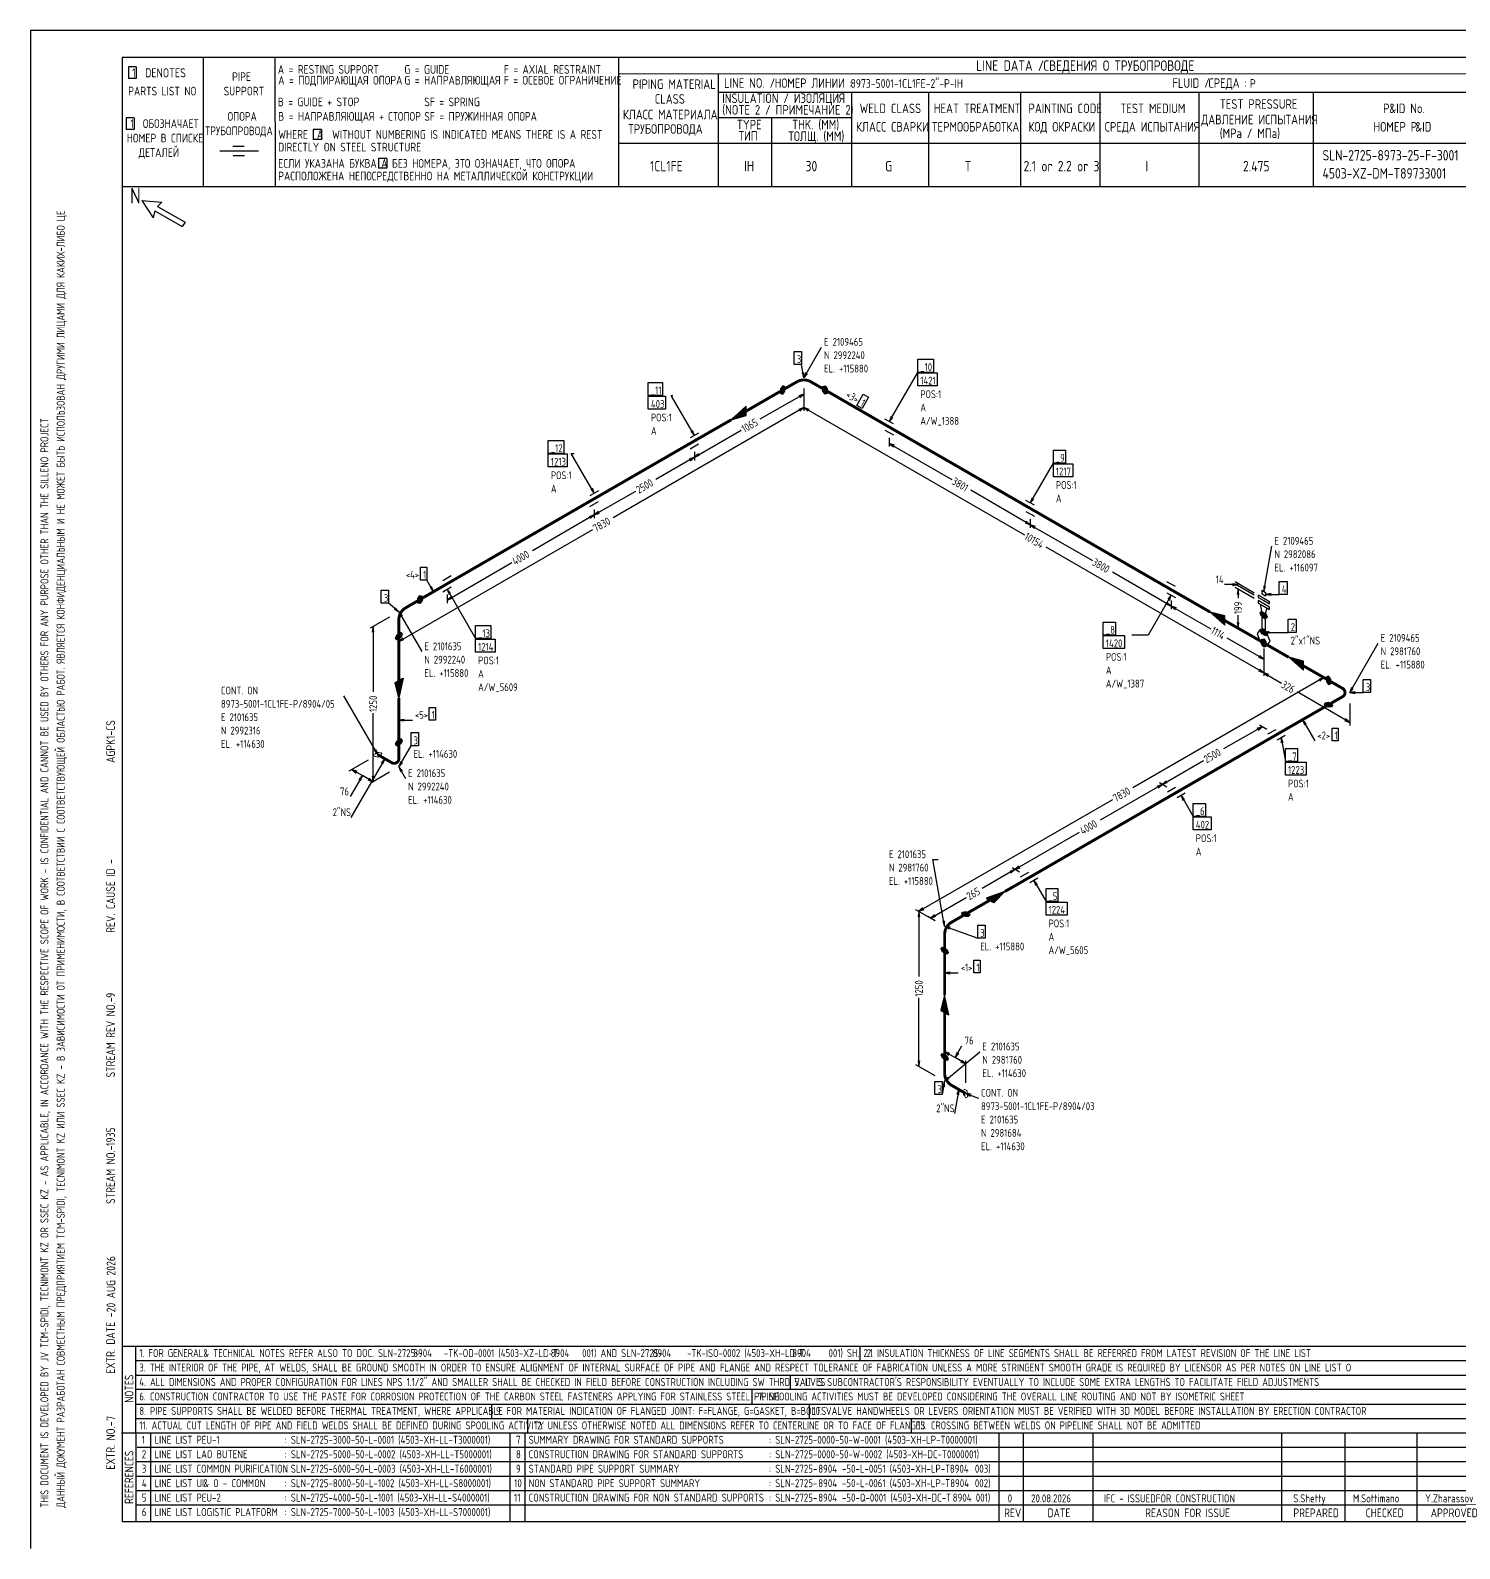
# Model space of a CAD drawing. Extents: x -1005 to 594, y -998 to 420.
# Drawn here: x 0 to 395.4, y 0 to 420 of the extents above; entities that cross this region are included whole.
import ezdxf

# ---------------------------------------------------------------- set-up
doc = ezdxf.new("R2010")
doc.units = 0
doc.linetypes.add('GT100', pattern=[0.8, 0.533333, -0.266667])
doc.styles.add('TTFN17', font='GOST type A')

msp = doc.modelspace()

# ---------------------------------------------------------------- linework, layer by layer
at = {"layer": 'GT_1', "flags": 128}
for points in [[(0, 420), (0, 0)], [(594, 420), (0, 420)], [(589.1, 412.5), (25.4, 412.5)], [(25.4, 412.5), (25.4, 7.5)], [(47.8, 412.5), (47.8, 376.7)], [(67.6, 412.5), (67.7, 376.7)], [(162.7, 412.5), (162.7, 376.7)], [(29.3, 409.9), (27.1, 409.9)], [(27.1, 409.9), (27.1, 406.7)], [(29.3, 409.9), (29.3, 406.7)], [(589.1, 408), (162.7, 407.9)], [(190.3, 407.8), (190.3, 376.7)], [(29.3, 406.7), (27.1, 406.7)], [(190.3, 402.9), (402.7, 402.9)], [(227.1, 402.9), (227.1, 376.7)], [(248.4, 402.9), (248.4, 376.8)], [(273.9, 402.9), (273.9, 376.7)], [(295.8, 402.9), (295.8, 376.7)], [(323.2, 402.9), (323.2, 376.7)], [(354.8, 402.9), (354.8, 376.8)], [(28.7, 395.8), (26.5, 395.8)], [(26.5, 395.8), (26.5, 392.6)], [(28.7, 395.8), (28.7, 392.6)], [(227.1, 395.8), (190.3, 395.8)], [(205, 395.8), (205, 376.7)], [(28.7, 392.6), (26.5, 392.6)], [(80.5, 392.6), (78.2, 392.6)], [(78.2, 392.6), (78.2, 389.8)], [(80.5, 392.6), (80.5, 389.8)], [(63.1, 386.6), (52.4, 386.6)], [(59.1, 387.9), (56, 387.9)], [(80.5, 389.8), (78.2, 389.8)], [(230.2, 388.7), (162.7, 388.7)], [(402.7, 388.7), (226.9, 388.7)], [(59.2, 385.3), (56.1, 385.3)], [(98.6, 384.6), (96.3, 384.6)], [(96.3, 384.6), (96.3, 381.9)], [(98.6, 384.6), (98.6, 381.9)], [(98.6, 381.9), (96.3, 381.9)], [(402.7, 376.7), (25.4, 376.7)], [(30.8, 372.9), (34, 368.1)], [(30.8, 372.9), (36.4, 372.5)], [(34.4, 370.1), (34, 368.1)], [(34.4, 370.1), (42, 365.7)], [(36.4, 372.5), (35.2, 371.3)], [(35.2, 371.3), (42.8, 366.9)], [(42.8, 366.9), (42, 365.7)], [(213.975, 323.9), (218.85, 332.375)], [(211.275, 331.175), (213.3, 331.175), (213.3, 327.575), (211.275, 327.575), (211.275, 331.175)], [(245.475, 329), (249.825, 329), (249.825, 325.4), (245.475, 325.4), (245.475, 329)], [(213.975, 323.9), (213.3, 327.575)], [(213.45, 325.325), (213.975, 323.9), (213.975, 325.4)], [(214.5, 325.325), (213.975, 323.9), (214.95, 325.025)], [(237.6, 311.75), (245.475, 325.4)], [(245.475, 325.25), (250.875, 325.25), (250.875, 321.65), (245.475, 321.65), (245.475, 325.25)], [(170.925, 322.55), (174.825, 322.55), (174.825, 318.95), (170.925, 318.95), (170.925, 322.55)], [(213.975, 319.4), (201.825, 312.425)], [(207.525, 319.55), (208.125, 319.4), (208.725, 320.225), (208.725, 321.5), (208.125, 321.65), (207.525, 320.825), (207.525, 319.55)], [(207.525, 320.8), (208.725, 320.8)], [(207.525, 320.6), (208.725, 320.6)], [(207.525, 320.4), (208.725, 320.4)], [(207.525, 320.2), (208.707, 320.2)], [(207.525, 320), (208.561, 320)], [(207.525, 319.8), (208.416, 319.8)], [(207.525, 319.6), (208.27, 319.6)], [(207.652, 321), (208.725, 321)], [(207.798, 321.2), (208.725, 321.2)], [(207.943, 321.4), (208.725, 321.4)], [(212.85, 318.425), (213.975, 319.4), (212.55, 318.875)], [(213.975, 320.9), (213.975, 314.75)], [(213.975, 320.9), (213.975, 318.5)], [(213.975, 320.9), (213.975, 314.75)], [(219.225, 321.5), (219.825, 321.65), (220.425, 320.825), (220.425, 319.55), (219.825, 319.4), (219.225, 320.225), (219.225, 321.5)], [(219.225, 321.4), (220.007, 321.4)], [(219.225, 321.2), (220.152, 321.2)], [(219.225, 321), (220.298, 321)], [(219.225, 320.8), (220.425, 320.8)], [(219.225, 320.6), (220.425, 320.6)], [(219.225, 320.4), (220.425, 320.4)], [(219.243, 320.2), (220.425, 320.2)], [(219.389, 320), (220.425, 320)], [(219.534, 319.8), (220.425, 319.8)], [(219.68, 319.6), (220.425, 319.6)], [(230.4, 319.325), (231.825, 318.5), (230.1, 315.425), (228.6, 316.25), (230.4, 319.325)], [(213.975, 315.65), (161.175, 285.125)], [(170.925, 318.8), (175.725, 318.8), (175.725, 315.2), (170.925, 315.2), (170.925, 318.8)], [(183.675, 307.925), (177.3, 318.95), (177.675, 318.95)], [(198, 314.675), (198, 316.025), (193.875, 312.275), (198, 313.475), (198, 315.875), (194.25, 312.5), (198, 313.55), (198, 315.65), (194.7, 312.725), (198, 313.775), (198, 315.5), (195.075, 313.025), (198, 313.925), (198, 315.35), (195.45, 313.175), (198, 314.075), (198, 315.2), (195.9, 313.475), (198, 314.225), (198, 314.975), (196.2, 313.625), (198, 314.45), (198, 314.825), (196.65, 313.925), (198, 314.6), (198, 314.675), (193.875, 312.275)], [(212.85, 314.675), (213.975, 315.65), (212.55, 315.125)], [(215.4, 315.125), (213.975, 315.65), (215.1, 314.675)], [(213.975, 315.65), (275.025, 280.475)], [(238.725, 311.15), (236.4, 312.425)], [(238.125, 313.175), (237.6, 311.75), (238.575, 312.875)], [(184.8, 308.6), (182.475, 307.25)], [(182.7, 309.05), (183.675, 307.925), (183.15, 309.35)], [(183.675, 301.925), (196.65, 309.425)], [(236.4, 309.425), (238.725, 308.15)], [(237.6, 307.25), (237.6, 304.85)], [(143.25, 306.575), (147.6, 306.575), (147.6, 302.975), (143.25, 302.975), (143.25, 306.575)], [(143.25, 302.825), (148.5, 302.825), (148.5, 299.225), (143.25, 299.225), (143.25, 302.825)], [(156, 291.95), (149.625, 302.975), (150.45, 302.975)], [(182.475, 304.25), (184.8, 305.6)], [(183.675, 303.425), (183.675, 301.025)], [(183.675, 303.425), (183.675, 301.025)], [(184.8, 302.9), (183.675, 301.925), (185.1, 302.45)], [(239.025, 305.225), (237.6, 305.75), (238.725, 304.775)], [(237.6, 305.75), (254.925, 295.775)], [(282.975, 303.875), (286.35, 303.875), (286.35, 300.275), (282.975, 300.275), (282.975, 303.875)], [(183.675, 301.925), (173.025, 295.775)], [(182.55, 300.95), (183.675, 301.925), (182.25, 301.4)], [(276.6, 289.25), (282.975, 300.275)], [(282.975, 300.125), (288.375, 300.125), (288.375, 296.525), (282.975, 296.525), (282.975, 300.125)], [(157.125, 292.625), (154.8, 291.275)], [(155.025, 293.075), (156, 291.95), (155.475, 293.375)], [(156, 285.95), (167.475, 292.55)], [(276.6, 283.25), (260.1, 292.775)], [(277.725, 288.65), (275.4, 289.925)], [(277.125, 290.675), (276.6, 289.25), (277.575, 290.375)], [(156, 285.95), (138.9, 276.05)], [(154.875, 284.975), (156, 285.95), (154.575, 285.425)], [(154.8, 288.275), (157.125, 289.625)], [(156, 287.45), (156, 285.05)], [(156, 287.45), (156, 285.05)], [(157.125, 286.925), (156, 285.95), (157.425, 286.475)], [(275.4, 286.925), (277.725, 285.65)], [(101.925, 250.925), (155.625, 281.9)], [(275.175, 283.775), (276.6, 283.25), (275.475, 284.225)], [(276.6, 284.75), (276.6, 282.35)], [(276.6, 284.75), (276.6, 282.35)], [(278.025, 282.725), (276.6, 283.25), (277.725, 282.275)], [(276.6, 283.25), (293.775, 273.35)], [(341.175, 264.8), (343.425, 277.325)], [(341.175, 242.3), (280.95, 277.025)], [(107.925, 271.475), (109.65, 271.475), (109.65, 267.95), (107.925, 267.95), (107.925, 271.475)], [(116.4, 269.075), (114.075, 267.725)], [(115.275, 262.4), (133.2, 272.75)], [(315.6, 260.75), (299.325, 270.125)], [(97.05, 265.175), (99.075, 265.175), (99.075, 261.575), (97.05, 261.575), (97.05, 265.175)], [(111.525, 264.725), (109.65, 267.95)], [(110.55, 265.85), (111.525, 264.725), (111, 266.15)], [(114.075, 264.725), (116.4, 266.075)], [(116.25, 264.275), (115.275, 265.4), (115.8, 263.975)], [(115.275, 265.4), (123.15, 251.75)], [(316.725, 266.15), (314.4, 267.425)], [(334.05, 266.675), (330.3, 266.675)], [(332.55, 266.45), (334.05, 266.675), (332.55, 266.9)], [(338.55, 264.35), (333.225, 267.425)], [(338.55, 263.75), (333.225, 266.825)], [(338.55, 262.85), (333.225, 265.925)], [(334.275, 263.975), (334.05, 265.475), (333.825, 263.975)], [(334.05, 265.475), (334.05, 262.925)], [(341.7, 263.45), (340.725, 264.05), (340.725, 265.1), (341.7, 264.5), (341.7, 263.45)], [(341.175, 266.3), (341.175, 264.8), (341.7, 266.225)], [(345.45, 267.575), (347.625, 267.575), (347.625, 263.975), (345.45, 263.975), (345.45, 267.575)], [(101.925, 259.175), (99.075, 261.575)], [(107.175, 262.85), (107.775, 263.675), (108.375, 263.525), (108.375, 262.25), (107.775, 261.425), (107.175, 261.575), (107.175, 262.85)], [(107.175, 262.8), (108.375, 262.8)], [(107.175, 262.6), (108.375, 262.6)], [(107.175, 262.4), (108.375, 262.4)], [(107.175, 262.2), (108.339, 262.2)], [(107.175, 262), (108.193, 262)], [(107.175, 261.8), (108.048, 261.8)], [(107.175, 261.6), (107.902, 261.6)], [(107.284, 263), (108.375, 263)], [(107.43, 263.2), (108.375, 263.2)], [(107.575, 263.4), (108.375, 263.4)], [(115.275, 263.9), (115.275, 261.5)], [(116.4, 263.375), (115.275, 262.4), (116.7, 262.925)], [(315.6, 263.75), (309.225, 252.725), (304.65, 252.725)], [(314.175, 261.275), (315.6, 260.75), (314.475, 261.725)], [(314.4, 264.425), (316.725, 263.15)], [(315.075, 262.325), (315.6, 263.75), (314.625, 262.625)], [(315.6, 262.25), (315.6, 259.85)], [(315.6, 262.25), (315.6, 259.85)], [(317.025, 260.225), (315.6, 260.75), (316.725, 259.775)], [(315.6, 260.75), (326.55, 254.45)], [(341.175, 262.25), (342.75, 261.35), (342.75, 261.95), (339.6, 263.75), (339.6, 263.15), (341.175, 262.25)], [(341.175, 260.675), (342.75, 259.775), (342.75, 260.45), (339.6, 262.25), (339.6, 261.575), (341.175, 260.675)], [(342, 260.225), (341.475, 258.125), (340.8, 258.5), (340.275, 261.275)], [(343.2, 264.2), (341.7, 263.975), (343.2, 263.75)], [(341.7, 263.975), (345.45, 263.975)], [(99.3, 257.675), (93.975, 254.6)], [(100.65, 259.925), (101.925, 259.175), (100.95, 260.3)], [(102.9, 258.05), (101.925, 259.175), (102.45, 257.75)], [(101.925, 259.175), (108.3, 248.15)], [(296.775, 256.325), (300.15, 256.325), (300.15, 252.725), (296.775, 252.725), (296.775, 256.325)], [(330.45, 256.7), (330.45, 258.05), (326.325, 259.1), (330.45, 255.5), (330.45, 257.9), (326.7, 258.875), (330.45, 255.575), (330.45, 257.675), (327.15, 258.65), (330.45, 255.8), (330.45, 257.525), (327.525, 258.35), (330.45, 255.95), (330.45, 257.375), (327.9, 258.2), (330.45, 256.1), (330.45, 257.225), (328.35, 257.9), (330.45, 256.25), (330.45, 257), (328.65, 257.75), (330.45, 256.475), (330.45, 256.85), (329.1, 257.45), (330.45, 256.625), (330.45, 256.7), (326.325, 259.1)], [(334.05, 254.675), (334.05, 258.2)], [(341.775, 258.575), (342.15, 257.75), (341.775, 257.3), (340.575, 257.975), (340.2, 258.8), (340.575, 259.25), (341.775, 258.575)], [(340.2, 258.8), (341.375, 258.8)], [(340.291, 258.6), (341.731, 258.6)], [(340.367, 259), (341.019, 259)], [(340.382, 258.4), (341.855, 258.4)], [(340.473, 258.2), (341.945, 258.2)], [(340.564, 258), (342.036, 258)], [(341.175, 254.375), (341.7, 254.075), (341.7, 257.075), (340.65, 257.675), (340.65, 254.675), (341.175, 254.375)], [(340.886, 257.8), (342.127, 257.8)], [(341.242, 257.6), (342.025, 257.6)], [(347.925, 257.075), (350.1, 257.075), (350.1, 253.475), (347.925, 253.475), (347.925, 257.075)], [(95.025, 253.55), (94.8, 255.05), (94.575, 253.55)], [(94.8, 255.05), (94.8, 237.05)], [(102.525, 252.125), (102.9, 252.95), (102.525, 253.4), (101.325, 252.725), (100.95, 251.9), (101.325, 251.45), (102.525, 252.125)], [(100.995, 252), (102.303, 252)], [(101.086, 252.2), (102.559, 252.2)], [(101.177, 252.4), (102.65, 252.4)], [(101.268, 252.6), (102.741, 252.6)], [(101.458, 252.8), (102.832, 252.8)], [(101.814, 253), (102.858, 253)], [(101.925, 256.175), (101.925, 250.025)], [(102.169, 253.2), (102.692, 253.2)], [(123.15, 255.35), (127.35, 255.35), (127.35, 251.75), (123.15, 251.75), (123.15, 255.35)], [(296.775, 252.575), (302.625, 252.575), (302.625, 248.975), (296.775, 248.975), (296.775, 252.575)], [(338.55, 252.05), (333.225, 255.125)], [(333.825, 256.175), (334.05, 254.675), (334.275, 256.175)], [(341.175, 250.55), (342.15, 249.95), (342.975, 251), (342.15, 252.95), (340.05, 254.15), (339.375, 253.1), (340.05, 251.15), (341.175, 250.55)], [(341.775, 253.775), (342.15, 252.95), (341.775, 252.5), (340.575, 253.175), (340.2, 254), (340.575, 254.45), (341.775, 253.775)], [(340.2, 254), (341.375, 254)], [(340.291, 253.8), (341.731, 253.8)], [(340.367, 254.2), (341.019, 254.2)], [(340.382, 253.6), (341.855, 253.6)], [(340.473, 253.4), (341.945, 253.4)], [(340.564, 253.2), (342.036, 253.2)], [(340.886, 253), (342.127, 253)], [(342.675, 253.7), (341.175, 253.475), (342.675, 253.25)], [(341.175, 253.475), (347.925, 253.475)], [(341.242, 252.8), (342.025, 252.8)], [(101.033, 251.8), (101.947, 251.8)], [(103.05, 251.9), (101.925, 250.925), (103.35, 251.45)], [(123.15, 251.6), (128.55, 251.6), (128.55, 248), (123.15, 248), (123.15, 251.6)], [(341.175, 246.05), (331.05, 251.9)], [(340.575, 251.525), (341.175, 251.675), (341.775, 250.85), (341.775, 249.575), (341.175, 249.425), (340.575, 250.25), (340.575, 251.525)], [(340.575, 251.4), (341.375, 251.4)], [(340.575, 251.2), (341.52, 251.2)], [(340.575, 251), (341.666, 251)], [(340.575, 250.8), (341.775, 250.8)], [(340.575, 250.6), (341.775, 250.6)], [(340.575, 250.4), (341.775, 250.4)], [(340.611, 250.2), (341.775, 250.2)], [(340.757, 250), (341.775, 250)], [(340.902, 249.8), (341.775, 249.8)], [(341.048, 249.6), (341.775, 249.6)], [(341.175, 249.05), (341.175, 245.15)], [(341.175, 249.05), (341.175, 241.4)], [(364.95, 236.825), (372.825, 250.475)], [(339.75, 246.575), (341.175, 246.05), (340.05, 247.025)], [(341.175, 247.55), (341.175, 241.4)], [(352.2, 244.175), (352.2, 245.525), (348.075, 246.575), (352.2, 242.975), (352.2, 245.375), (348.45, 246.35), (352.2, 243.05), (352.2, 245.15), (348.9, 246.125), (352.2, 243.275), (352.2, 245), (349.275, 245.825), (352.2, 243.425), (352.2, 244.85), (349.65, 245.675), (352.2, 243.575), (352.2, 244.7), (350.1, 245.375), (352.2, 243.725), (352.2, 244.475), (350.4, 245.225), (352.2, 243.95), (352.2, 244.325), (350.85, 244.925), (352.2, 244.1), (352.2, 244.175), (348.075, 246.575)], [(101.925, 240.125), (103.125, 240.8), (101.925, 235.325), (100.875, 239.525), (102.975, 240.725), (101.925, 235.775), (100.95, 239.6), (102.825, 240.65), (101.925, 236.3), (101.1, 239.675), (102.675, 240.575), (101.925, 236.75), (101.25, 239.75), (102.525, 240.425), (101.925, 237.2), (101.4, 239.825), (102.375, 240.35), (101.925, 237.65), (101.55, 239.9), (102.225, 240.275), (101.925, 238.1), (101.7, 239.975), (102.075, 240.2), (101.925, 238.55), (101.85, 240.05), (101.925, 240.125), (101.925, 235.325)], [(357.825, 240.95), (304.95, 210.5)], [(339.75, 242.825), (341.175, 242.3), (340.05, 243.275)], [(342.6, 241.775), (341.175, 242.3), (342.3, 241.325)], [(341.175, 242.3), (346.05, 239.45)], [(356.7, 239.975), (357.825, 240.95), (356.4, 240.425)], [(362.325, 238.325), (357, 241.4)], [(358.5, 239.9), (359.1, 239.075), (359.7, 239.225), (359.7, 240.5), (359.1, 241.325), (358.5, 241.175), (358.5, 239.9)], [(358.5, 241), (359.336, 241)], [(358.5, 240.8), (359.482, 240.8)], [(358.5, 240.6), (359.627, 240.6)], [(358.5, 240.4), (359.7, 240.4)], [(358.5, 240.2), (359.7, 240.2)], [(358.5, 240), (359.7, 240)], [(358.573, 239.8), (359.7, 239.8)], [(358.6, 241.2), (359.191, 241.2)], [(358.718, 239.6), (359.7, 239.6)], [(358.864, 239.4), (359.7, 239.4)], [(368.7, 240.425), (370.725, 240.425), (370.725, 236.825), (368.7, 236.825), (368.7, 240.425)], [(96.075, 219.65), (86.7, 235.925)], [(364.95, 228.575), (350.4, 236.975)], [(359.009, 239.2), (359.6, 239.2)], [(365.475, 238.25), (364.95, 236.825), (365.925, 237.95)], [(366.45, 237.05), (364.95, 236.825), (366.45, 236.6)], [(364.95, 236.825), (368.7, 236.825)], [(94.8, 212.15), (94.8, 231.125)], [(110.325, 232.7), (112.05, 232.7), (112.05, 229.175), (110.325, 229.175), (110.325, 232.7)], [(360.225, 233.45), (360.075, 232.925), (359.1, 232.775), (357.975, 233.45), (358.125, 233.975), (359.1, 234.125), (360.225, 233.45)], [(358.018, 233.6), (359.975, 233.6)], [(358.058, 233.4), (360.211, 233.4)], [(358.075, 233.8), (359.642, 233.8)], [(358.287, 234), (359.308, 234)], [(358.392, 233.2), (360.154, 233.2)], [(358.725, 233), (360.096, 233)], [(364.95, 233.825), (364.95, 227.675)], [(103.425, 229.4), (101.925, 229.175), (103.425, 228.95)], [(101.925, 229.175), (105.675, 229.175)], [(340.725, 227.375), (330.075, 221.225)], [(339.6, 226.4), (340.725, 227.375), (339.3, 226.85)], [(342, 226.625), (339.975, 227.825)], [(352.875, 228.2), (351.9, 229.325), (352.425, 227.9)], [(351.9, 229.325), (355.275, 223.475)], [(360.075, 227), (361.8, 227), (361.8, 223.475), (360.075, 223.475), (360.075, 227)], [(363.525, 229.1), (364.95, 228.575), (363.825, 229.55)], [(102.525, 222.725), (102.9, 223.55), (102.525, 224), (101.325, 223.325), (100.95, 222.5), (101.325, 222.05), (102.525, 222.725)], [(101.086, 222.8), (102.559, 222.8)], [(101.177, 223), (102.65, 223)], [(101.268, 223.2), (102.741, 223.2)], [(101.458, 223.4), (102.832, 223.4)], [(101.814, 223.6), (102.858, 223.6)], [(102.169, 223.8), (102.692, 223.8)], [(105.3, 225.725), (107.325, 225.725), (107.325, 222.125), (105.3, 222.125), (105.3, 225.725)], [(344.475, 226.55), (342.225, 225.275)], [(344.85, 223.775), (347.1, 225.05)], [(346.5, 222.95), (345.975, 224.375), (345.975, 222.875)], [(345.975, 224.375), (347.175, 217.7)], [(98.025, 218.525), (88.65, 202.25)], [(95.1, 220.775), (96.075, 219.65), (95.55, 221.075)], [(97.5, 217.1), (98.025, 218.525), (97.05, 217.4)], [(100.995, 222.6), (102.303, 222.6)], [(101.033, 222.4), (101.947, 222.4)], [(101.925, 216.275), (105.3, 222.125)], [(347.175, 221.3), (350.55, 221.3), (350.55, 217.7), (347.175, 217.7), (347.175, 221.3)], [(93.45, 218.15), (88.125, 215.075)], [(90.375, 215), (88.95, 215.525), (90.075, 214.55)], [(88.95, 215.525), (91.875, 213.875)], [(99.3, 214.775), (93.975, 211.7)], [(99.3, 214.775), (93.975, 211.7)], [(102.45, 217.7), (101.925, 216.275), (102.9, 217.4)], [(102.9, 215.15), (101.925, 216.275), (102.45, 214.85)], [(101.925, 216.275), (103.8, 213.05)], [(313.05, 211.4), (324.525, 218)], [(347.175, 217.55), (352.875, 217.55), (352.875, 213.95), (347.175, 213.95), (347.175, 217.55)], [(91.875, 213.875), (88.5, 208.025)], [(91.35, 212.45), (91.875, 213.875), (90.9, 212.75)], [(94.8, 212.15), (91.875, 213.875)], [(93.375, 212.675), (94.8, 212.15), (93.675, 213.125)], [(94.575, 213.65), (94.8, 212.15), (95.025, 213.65)], [(313.05, 211.4), (295.95, 201.5)], [(311.925, 210.425), (313.05, 211.4), (311.625, 210.875)], [(314.325, 210.65), (312.3, 211.85)], [(314.325, 210.65), (312.3, 211.85)], [(314.175, 212.375), (313.05, 211.4), (314.475, 211.925)], [(316.8, 210.575), (314.55, 209.3)], [(245.775, 176.3), (299.4, 207.275)], [(317.175, 207.8), (319.425, 209.075)], [(319.275, 207.275), (318.3, 208.4), (318.825, 206.975)], [(318.3, 208.4), (321.675, 202.55)], [(321.675, 206.15), (325.05, 206.15), (325.05, 202.55), (321.675, 202.55), (321.675, 206.15)], [(321.675, 202.4), (326.625, 202.4), (326.625, 198.8), (321.675, 198.8), (321.675, 202.4)], [(272.325, 187.85), (290.25, 198.2)], [(252.9, 172.175), (249.675, 190.625), (251.1, 190.625)], [(272.325, 187.85), (263.25, 182.6)], [(271.2, 186.875), (272.325, 187.85), (270.9, 187.325)], [(273.6, 187.1), (271.575, 188.3)], [(273.6, 187.1), (271.575, 188.3)], [(273.45, 188.825), (272.325, 187.85), (273.75, 188.375)], [(276.075, 187.025), (273.825, 185.75)], [(276.45, 184.25), (278.7, 185.525)], [(278.55, 183.725), (277.575, 184.85), (278.1, 183.425)], [(277.575, 184.85), (280.95, 179)], [(265.425, 179.375), (266.625, 178.7), (269.55, 181.775), (264.375, 179.975), (266.475, 178.775), (269.175, 181.55), (264.45, 179.9), (266.325, 178.85), (268.725, 181.325), (264.6, 179.825), (266.175, 178.925), (268.35, 181.025), (264.75, 179.75), (266.025, 179.075), (267.975, 180.875), (264.9, 179.675), (265.875, 179.15), (267.525, 180.575), (265.05, 179.6), (265.725, 179.225), (267.225, 180.425), (265.2, 179.525), (265.575, 179.3), (266.775, 180.125), (265.35, 179.45), (265.425, 179.375), (269.55, 181.775)], [(280.95, 182.6), (284.175, 182.6), (284.175, 179), (280.95, 179), (280.95, 182.6)], [(250.275, 173.675), (244.95, 176.75)], [(250.275, 173.675), (244.95, 176.75)], [(246.9, 177.275), (245.775, 176.3), (247.2, 176.825)], [(249, 174.425), (258.9, 180.125)], [(280.95, 178.85), (286.8, 178.85), (286.8, 175.25), (280.95, 175.25), (280.95, 178.85)], [(246, 174.8), (245.775, 176.3), (245.55, 174.8)], [(245.775, 176.3), (245.775, 158.3)], [(250.275, 173.675), (248.25, 174.875)], [(250.125, 175.4), (249, 174.425), (250.425, 174.95)], [(252.375, 173.6), (252.9, 172.175), (252.9, 173.675)], [(259.875, 175.55), (259.725, 175.025), (258.75, 174.875), (257.625, 175.55), (257.775, 176.075), (258.75, 176.225), (259.875, 175.55)], [(257.639, 175.6), (259.792, 175.6)], [(257.696, 175.8), (259.458, 175.8)], [(257.754, 176), (259.125, 176)], [(257.875, 175.4), (259.832, 175.4)], [(258.208, 175.2), (259.775, 175.2)], [(258.542, 175), (259.562, 175)], [(262.05, 172.475), (264.075, 172.475), (264.075, 168.875), (262.05, 168.875), (262.05, 172.475)], [(254.4, 171.95), (252.9, 172.175), (254.175, 171.425)], [(252.9, 172.175), (262.05, 168.875)], [(253.5, 165.725), (253.875, 164.9), (253.5, 164.45), (252.3, 165.125), (251.925, 165.95), (252.3, 166.4), (253.5, 165.725)], [(251.967, 166), (253.011, 166)], [(251.993, 165.8), (253.367, 165.8)], [(252.084, 165.6), (253.557, 165.6)], [(252.133, 166.2), (252.656, 166.2)], [(252.175, 165.4), (253.648, 165.4)], [(252.266, 165.2), (253.739, 165.2)], [(252.522, 165), (253.83, 165)], [(252.878, 164.8), (253.792, 164.8)], [(261, 162.8), (262.725, 162.8), (262.725, 159.275), (261, 159.275), (261, 162.8)], [(254.4, 159.5), (252.9, 159.275), (254.4, 159.05)], [(252.9, 159.275), (256.65, 159.275)], [(245.775, 133.4), (245.775, 152.375)], [(252.9, 148.325), (254.1, 147.65), (252.9, 153.125), (251.85, 148.925), (253.95, 147.725), (252.9, 152.675), (251.925, 148.85), (253.8, 147.8), (252.9, 152.15), (252.075, 148.775), (253.65, 147.875), (252.9, 151.7), (252.225, 148.7), (253.5, 148.025), (252.9, 151.25), (252.375, 148.625), (253.35, 148.1), (252.9, 150.8), (252.525, 148.55), (253.2, 148.175), (252.9, 150.35), (252.675, 148.475), (253.05, 148.25), (252.9, 149.9), (252.825, 148.4), (252.9, 148.325), (252.9, 153.125)], [(255.825, 135.875), (257.7, 139.1)], [(245.55, 134.9), (245.775, 133.4), (246, 134.9)], [(253.5, 136.325), (253.875, 135.5), (253.5, 135.05), (252.3, 135.725), (251.925, 136.55), (252.3, 137), (253.5, 136.325)], [(251.967, 136.6), (253.011, 136.6)], [(251.993, 136.4), (253.367, 136.4)], [(252.084, 136.2), (253.557, 136.2)], [(252.133, 136.8), (252.656, 136.8)], [(252.175, 136), (253.648, 136)], [(252.266, 135.8), (253.739, 135.8)], [(252.522, 135.6), (253.83, 135.6)], [(252.878, 135.4), (253.792, 135.4)], [(252.9, 132.275), (252.9, 138.425)], [(254.325, 137), (252.9, 137.525), (254.025, 136.55)], [(252.9, 137.525), (255.825, 135.875)], [(252.9, 129.275), (262.65, 137.45)], [(256.35, 137.3), (255.825, 135.875), (256.8, 137)], [(258.75, 134.15), (255.825, 135.875)], [(257.325, 134.675), (258.75, 134.15), (257.625, 135.125)], [(258.75, 128.9), (258.75, 135.05)], [(250.275, 130.775), (244.95, 133.85)], [(253.875, 130.4), (252.9, 129.275), (254.175, 130.025)], [(250.2, 129.2), (252.225, 129.2), (252.225, 125.6), (250.2, 125.6), (250.2, 129.2)], [(252.9, 129.275), (252.225, 125.6)], [(252.9, 127.775), (252.9, 129.275), (252.375, 127.85)], [(256.8, 127.025), (255.6, 120.35)], [(256.8, 125.525), (256.8, 127.025), (256.275, 125.6)], [(260.25, 125.675), (258.75, 125.9), (260.025, 125.15)], [(258.75, 125.9), (262.275, 124.625)], [(25.3, 56), (402.7, 56)], [(29.1, 56), (29.2, 7.5)], [(229.4, 56), (229.4, 52)], [(29.1, 52), (402.7, 52)], [(29.1, 48), (402.7, 48)], [(210.2, 48), (210.2, 44)], [(402.7, 44), (29.1, 44)], [(199.6, 44), (199.6, 40)], [(29.2, 40), (402.7, 40)], [(127.6, 40), (127.6, 36)], [(215.4, 40), (215.4, 36)], [(29.1, 36), (402.7, 36)], [(137.5, 36), (137.5, 32)], [(243.6, 36), (243.6, 32)], [(25.2, 32), (402.7, 32)], [(33.2, 32), (33.2, 7.6)], [(132.6, 32), (132.6, 7.6)], [(136.8, 32), (136.8, 7.6)], [(267.9, 32), (267.9, 7.5)], [(274.6, 32), (274.6, 7.5)], [(293.9, 32), (293.9, 7.5)], [(346.1, 32), (346.1, 7.5)], [(363.6, 32), (363.6, 7.5)], [(383.5, 32), (383.5, 7.5)], [(402.7, 28), (29.5, 28)], [(402.7, 24), (29.1, 24)], [(402.7, 20), (29.1, 20)], [(402.7, 16), (29.1, 16)], [(402.7, 12), (29.2, 12)], [(25.4, 7.5), (589.1, 7.5)], [(0, 0), (0, 0)]]:
    msp.add_lwpolyline(points, dxfattribs=at)
at = {"layer": 'GT_1', "const_width": 0.8, "flags": 128}
for points in [[(215.925, 322.775, 0.267941), (212.025, 322.775)], [(103.875, 260.3, 0.267786), (101.925, 256.925)], [(363, 235.7, 0.57736), (363, 237.95)], [(101.925, 218.525, -0.577557), (99.975, 217.4)], [(252.9, 169.925, -0.268116), (254.85, 173.3)], [(254.85, 128.15, -0.267786), (252.9, 131.525)]]:
    msp.add_lwpolyline(points, format="xyb", dxfattribs=at)
for points in [[(208.125, 320.525), (198, 314.675)], [(212.025, 322.775), (208.125, 320.525)], [(219.825, 320.525), (215.925, 322.775)], [(237.6, 310.25), (219.825, 320.525)], [(193.875, 312.275), (183.675, 306.425)], [(183.675, 306.425), (156, 290.45)], [(276.6, 287.75), (237.6, 310.25)], [(156, 290.45), (115.275, 266.9)], [(315.6, 265.25), (276.6, 287.75)], [(115.275, 266.9), (107.775, 262.55)], [(326.325, 259.1), (315.6, 265.25)], [(107.775, 262.55), (103.875, 260.3)], [(101.925, 256.925), (101.925, 252.425)], [(341.175, 250.55), (330.45, 256.7)], [(101.925, 252.425), (101.925, 240.125)], [(348.075, 246.575), (341.175, 250.55)], [(359.1, 240.2), (352.2, 244.175)], [(363, 237.95), (359.1, 240.2)], [(101.925, 235.325), (101.925, 223.025)], [(359.1, 233.45), (363, 235.7)], [(344.625, 225.125), (359.1, 233.45)], [(101.925, 223.025), (101.925, 218.525)], [(316.95, 209.15), (344.625, 225.125)], [(99.975, 217.4), (96.075, 219.65)], [(276.225, 185.6), (316.95, 209.15)], [(269.55, 181.775), (276.225, 185.6)], [(258.75, 175.55), (265.425, 179.375)], [(254.85, 173.3), (258.75, 175.55)], [(252.9, 165.425), (252.9, 169.925)], [(252.9, 153.125), (252.9, 165.425)], [(252.9, 136.025), (252.9, 148.325)], [(252.9, 131.525), (252.9, 136.025)], [(258.75, 125.9), (254.85, 128.15)]]:
    msp.add_lwpolyline(points, dxfattribs=at)
at = {"layer": 'GT_1', "linetype": 'GT100', "flags": 128}
for points in [[(96.075, 220.325), (97.05, 220.175), (97.2, 219.65), (96.075, 218.975), (95.1, 219.125), (94.95, 219.65), (96.075, 220.325)], [(258.15, 125.6), (258.75, 124.775), (259.35, 124.925), (259.35, 126.2), (258.75, 127.025), (258.15, 126.875), (258.15, 125.6)]]:
    msp.add_lwpolyline(points, dxfattribs=at)

# ---------------------------------------------------------------- texts
at = {"layer": 'GT_1', "style": 'TTFN17'}
for s, height, p in [('LINE DATA /', 2.8875, (261.633, 408.8)), ('СВЕДЕНИЯ О ТРУБОПРОВОДЕ', 2.8875, (280.233, 408.8)), (' 1  DENOTES', 2.5025, (26.875, 407)), (' PIPE', 2.4062, (54.561, 406)), ('A = RESTING SUPPORT', 2.40625, (68.461, 408)), ('A = ПОДПИРАЮЩАЯ ОПОРА', 2.40625, (68.561, 405)), ('G = GUIDE', 2.4062, (103.461, 408)), ('G = НАПРАВЛЯЮЩАЯ', 2.40625, (103.461, 405)), ('F = AXIAL RESTRAINT', 2.40625, (130.961, 408)), ('F = ОСЕВОЕ ОГРАНИЧЕНИЕ', 2.40625, (130.961, 405)), ('PARTS LIST NO', 2.40625, (27.061, 402)), ('SUPPORT', 2.4062, (53.461, 402)), ('PIPING MATERIAL', 2.64687, (166.597, 403.8)), ('LINE NO. /', 2.6469, (191.897, 404.1)), ('НОМЕР ЛИНИИ :', 2.59875, (205.89, 404.1)), ('8973-5001-1CL1FE-2"-P-IH', 2.40625, (226.861, 404.1)), ('FLUID /', 2.6469, (315.897, 404.1)), ('СРЕДА :', 2.6469, (325.897, 404.1)), ('P', 2.406, (337.361, 404.1)), ('B = GUIDE + STOP', 2.40625, (68.461, 399)), ('SF = SPRING', 2.40625, (108.961, 399)), ('CLASS', 2.6469, (172.697, 399.7)), ('(NOTE 2 / ПРИМЕЧАНИЕ 2)', 2.64687, (191.397, 396.7)), ('INSULATION / ИЗОЛЯЦИЯ', 2.64687, (191.397, 399.9)), ('WELD CLASS', 2.6469, (229.397, 397.1)), ('HEAT TREATMENT', 2.64687, (249.897, 397.1)), ('PAINTING CODE', 2.64687, (276.097, 397.1)), ('TEST MEDIUM', 2.64687, (301.497, 397.1)), ('TEST PRESSURE', 2.64687, (328.997, 398.3)), ('P', 2.647, (374.197, 397.1)), ('&ID No.', 2.6469, (375.908, 397.1)), (' 1  ОБОЗНАЧАЕТ', 2.40625, (26.461, 393)), ('ОПОРА', 2.4062, (54.561, 395)), ('B = НАПРАВЛЯЮЩАЯ + СТОПОР', 2.40625, (68.561, 395)), ('SF = ПРУЖИННАЯ ОПОРА', 2.40625, (108.961, 395)), ('КЛАСС МАТЕРИАЛА', 2.64687, (163.897, 395.4)), ('TYPE', 2.6469, (195.397, 392.6)), ('THK. (MM)', 2.6469, (210.697, 392.6)), ('ДАВЛЕНИЕ ИСПЫТАНИЯ', 2.64687, (323.897, 394)), ('НОМЕР В СПИСКЕ', 2.40625, (26.661, 389)), ('ТРУБОПРОВОДА', 2.40625, (48.361, 391)), ('WHERE  A  WITHOUT NUMBERING IS INDICATED MEANS THERE IS A REST', 2.40625, (68.561, 390)), ('ТРУБОПРОВОДА', 2.64687, (165.397, 391.4)), ('ТИП', 2.6469, (195.897, 389.5)), ('ТОЛЩ. (ММ)', 2.6469, (209.697, 389.4)), ('КЛАСС СВАРКИ', 2.64687, (228.397, 392)), ('ТЕРМООБРАБОТКА', 2.64687, (249.397, 392)), ('КОД ОКРАСКИ', 2.64687, (276.097, 392)), ('СРЕДА ИСПЫТАНИЯ', 2.64687, (297.197, 392)), ('(MPa / МПа)', 2.64687, (328.997, 390.2)), ('НОМЕР P', 2.6469, (371.497, 392)), ('&ID', 2.6469, (383.097, 392)), ('ДЕТАЛЕЙ', 2.4062, (29.961, 385)), ('DIRECTLY ON STEEL STRUCTURE', 2.40625, (68.561, 386.5)), ('SLN-2725-8973-25-F-3001', 2.8875, (357.433, 384)), ('ЕСЛИ УКАЗАНА БУКВА A БЕЗ НОМЕРА, ЭТО ОЗНАЧАЕТ, ЧТО ОПОРА', 2.40625, (68.561, 382)), ('1CL1FE', 2.8875, (171.433, 381)), ('IH', 2.8875, (197.433, 381)), ('30', 2.8875, (214.433, 381)), ('G', 2.888, (236.433, 381)), ('T', 2.888, (258.433, 381)), ('2.1 or 2.2 or 3', 2.8875, (274.733, 381)), ('I', 2.888, (308.433, 381)), ('2.475', 2.8875, (335.433, 381)), ('РАСПОЛОЖЕНА НЕПОСРЕДСТВЕННО НА МЕТАЛЛИЧЕСКОЙ КОНСТРУКЦИИ', 2.40625, (68.561, 378.5)), ('4503-XZ-DM-T89733001', 2.8875, (357.433, 379)), ('N', 4.331, (27.55, 372.1)), ('E 2109465', 2.1656, (219.55, 332.75)), ('3', 2.166, (212.005, 327.95)), ('N 2992240', 2.1656, (219.55, 329.053)), ('_10', 2.1656, (246.175, 325.775)), ('EL. +115880', 2.16562, (219.55, 325.355)), ('1421', 2.1656, (246.175, 322.025)), ('_11', 2.1656, (171.658, 319.325)), ('POS:1', 2.1656, (246.175, 318.275)), ('403', 2.1656, (171.658, 315.575)), ('A', 2.166, (246.175, 314.578)), ('POS:1', 2.1656, (171.658, 311.825)), ('A/W_1388', 2.1656, (246.175, 310.88)), ('A', 2.166, (171.658, 308.128)), ('_12', 2.1656, (143.983, 303.35)), ('_9', 2.1656, (283.675, 300.65)), ('1213', 2.1656, (143.983, 299.6)), ('1217', 2.1656, (283.675, 296.9)), ('A', 2.166, (143.983, 292.153)), ('POS:1', 2.1656, (143.983, 295.85)), ('POS:1', 2.1656, (283.675, 293.15)), ('A', 2.166, (283.675, 289.453)), ('E 2109465', 2.1656, (344.125, 277.7)), ('N 2982086', 2.1656, (344.125, 274.003)), ('<4>', 2.1656, (103.842, 268.325)), ('1', 2.166, (108.666, 268.325)), ('14', 2.1656, (327.916, 267.05)), ('EL. +116097', 2.16562, (344.125, 270.305)), ('4', 2.166, (346.15, 264.35)), ('3', 2.166, (97.78, 261.95)), ('_13', 2.1656, (123.85, 252.125)), ('_8', 2.1656, (297.503, 253.1)), ('2', 2.166, (348.625, 253.85)), ('2"x1"NS', 2.1656, (348.625, 250.1)), ('E 2109465', 2.1656, (373.525, 250.85)), ('E 2101635', 2.1656, (109, 248.525)), ('1214', 2.1656, (123.85, 248.375)), ('1420', 2.1656, (297.503, 249.35)), ('N 2981760', 2.1656, (373.525, 247.153)), ('N 2992240', 2.1656, (109, 244.828)), ('POS:1', 2.1656, (123.85, 244.625)), ('A', 2.166, (297.503, 241.903)), ('POS:1', 2.1656, (297.503, 245.6)), ('EL. +115880', 2.16562, (373.525, 243.455)), ('EL. +115880', 2.16562, (109, 241.13)), ('A', 2.166, (123.85, 240.928)), ('A/W_1387', 2.1656, (297.503, 238.205)), ('CONT. ON', 2.1656, (52.728, 236.3)), ('A/W_5609', 2.1656, (123.85, 237.23)), ('3', 2.166, (369.4, 237.2)), ('8973-5001-1CL1FE-P/8904/05', 2.16562, (52.728, 232.603)), ('E 2101635', 2.1656, (52.728, 228.905)), ('<5>', 2.1656, (106.375, 229.55)), ('1', 2.166, (111.044, 229.55)), ('N 2992316', 2.1656, (52.728, 225.208)), ('EL. +114630', 2.16562, (52.728, 221.51)), ('3', 2.166, (106, 222.5)), ('<2>', 2.1656, (355.975, 223.85)), ('1', 2.166, (360.799, 223.85)), ('EL. +114630', 2.16562, (106, 218.75)), ('_7', 2.1656, (347.875, 218.075)), ('E 2101635', 2.1656, (104.5, 213.425)), ('1223', 2.1656, (347.875, 214.325)), ('76', 2.1656, (85.65, 208.4)), ('N 2992240', 2.1656, (104.5, 209.728)), ('POS:1', 2.1656, (347.875, 210.575)), ('EL. +114630', 2.16562, (104.5, 206.03)), ('A', 2.166, (347.875, 206.878)), ('2"NS', 2.1656, (83.622, 202.625)), ('_6', 2.1656, (322.375, 202.925)), ('402', 2.1656, (322.375, 199.175)), ('POS:1', 2.1656, (322.375, 195.425)), ('A', 2.166, (322.375, 191.728)), ('E 2101635', 2.1656, (237.488, 191)), ('N 2981760', 2.1656, (237.488, 187.303)), ('EL. +115880', 2.16562, (237.488, 183.605)), ('_5', 2.1656, (281.65, 179.375)), ('1224', 2.1656, (281.65, 175.625)), ('POS:1', 2.1656, (281.65, 171.875)), ('3', 2.166, (262.75, 169.25)), ('A', 2.166, (281.65, 168.178)), ('EL. +115880', 2.16562, (262.75, 165.5)), ('A/W_5605', 2.1656, (281.65, 164.48)), ('<1>', 2.1656, (257.35, 159.65)), ('1', 2.166, (261.708, 159.65)), ('76', 2.1656, (258.4, 139.475)), ('E 2101635', 2.1656, (263.35, 137.825)), ('N 2981760', 2.1656, (263.35, 134.128)), ('EL. +114630', 2.16562, (263.35, 130.43)), ('3', 2.166, (250.93, 125.975)), ('CONT. ON', 2.1656, (262.975, 125)), ('2"NS', 2.1656, (250.572, 120.725)), ('8973-5001-1CL1FE-P/8904/03', 2.16562, (262.975, 121.303)), ('E 2101635', 2.1656, (262.975, 117.605)), ('N 2981684', 2.1656, (262.975, 113.908)), ('EL. +114630', 2.16562, (262.975, 110.21)), ('1. FOR GENERAL', 2.18487, (30.128, 53)), ('& TECHNICAL NOTES REFER ALSO TO DOC. SLN-2725-      -TK-OD-0001 (4503-XZ-LD-T      001) AND SLN-2725-      -TK-ISO-0002 (4503-XH-LD-T      001) SH. 2.1', 2.18487, (47.868, 53)), ('8904', 2.1849, (105.928, 53)), ('8904', 2.1849, (143.928, 53)), ('8904', 2.1849, (172.128, 53)), ('8904', 2.1849, (210.728, 53)), ('2. INSULATION THICKNESS OF LINE SEGMENTS SHALL BE REFERRED FROM LATEST REVISION OF THE LINE LIST', 2.18487, (231.328, 53)), ('3. THE INTERIOR OF THE PIPE, AT WELDS, SHALL BE GROUND SMOOTH IN ORDER TO ENSURE ALIGNMENT OF INTERNAL SURFACE OF PIPE AND FLANGE AND RESPECT TOLERANCE OF FABRICATION UNLESS A MORE STRINGENT SMOOTH GRADE IS REQUIRED BY LICENSOR AS PER NOTES ON LINE LIST O', 2.18487, (30.128, 49)), ('4. ALL DIMENSIONS AND PROPER CONFIGURATION FOR LINES NPS 1.1/2" AND SMALLER SHALL BE CHECKED IN FIELD BEFORE CONSTRUCTION INCLUDING SW THRD VALVES', 2.18487, (30.128, 45)), ("5. IT IS SUBCONTRACTOR'S RESPONSIBILITY EVENTUALLY TO INCLUDE SOME EXTRA LENGTHS TO FACILITATE FIELD ADJUSTMENTS", 2.18487, (211.328, 45)), ('6. CONSTRUCTION CONTRACTOR TO USE THE PASTE FOR CORROSION PROTECTION OF THE CARBON STEEL FASTENERS APPLYING FOR STAINLESS STEEL PIPING', 2.18487, (30.128, 41)), ('7. SPOOLING ACTIVITIES MUST BE DEVELOPED CONSIDERING THE OVERALL LINE ROUTING AND NOT BY ISOMETRIC SHEET', 2.18487, (201.328, 41)), ('8. PIPE SUPPORTS SHALL BE WELDED BEFORE THERMAL TREATMENT, WHERE APPLICABLE', 2.18487, (30.128, 37)), ('9. FOR MATERIAL INDICATION OF FLANGED JOINT: F=FLANGE, G=GASKET, B=BOLTS', 2.18487, (128.828, 37)), ('10. VALVE HANDWHEELS OR LEVERS ORIENTATION MUST BE VERIFIED WITH 3D MODEL BEFORE INSTALLATION BY ERECTION CONTRACTOR', 2.18487, (216.328, 37)), ('11. ACTUAL CUT LENGTH OF PIPE AND FIELD WELDS SHALL BE DEFINED DURING SPOOLING ACTIVITY', 2.18487, (30.128, 33)), ('12. UNLESS OTHERWISE NOTED ALL DIMENSIONS REFER TO CENTERLINE OR TO FACE OF FLANGES', 2.18487, (139.328, 33)), ('13. CROSSING BETWEEN WELDS ON PIPELINE SHALL NOT BE ADMITTED', 2.18487, (245.328, 33)), ('1', 2.214, (30.832, 29)), ('LINE LIST PEU-1', 2.21375, (34.332, 29)), (': SLN-2725-3000-50-L-0001 (4503-XH-LL-T3000001)', 2.21375, (70.332, 29)), ('7', 2.214, (134.332, 29)), ('SUMMARY DRAWING FOR STANDARD SUPPORTS', 2.21375, (137.832, 29)), (': SLN-2725-0000-50-W-0001 (4503-XH-LP-T0000001)', 2.21375, (204.332, 29)), ('2', 2.214, (30.832, 25)), ('LINE LIST LAO BUTENE', 2.21375, (34.332, 25)), (': SLN-2725-5000-50-L-0002 (4503-XH-LL-T5000001)', 2.21375, (70.332, 25)), ('8', 2.214, (134.332, 25)), ('CONSTRUCTION DRAWING FOR STANDARD SUPPORTS', 2.21375, (137.832, 25)), (': SLN-2725-0000-50-W-0002 (4503-XH-DC-T0000001)', 2.21375, (204.332, 25)), ('3', 2.214, (30.832, 21)), ('LINE LIST COMMON PURIFICATION', 2.21375, (34.332, 21)), (': SLN-2725-6000-50-L-0003 (4503-XH-LL-T6000001)', 2.21375, (70.332, 21)), ('9', 2.214, (134.332, 21)), ('STANDARD PIPE SUPPORT SUMMARY', 2.21375, (137.832, 21)), (': SLN-2725-      -50-L-0051 (4503-XH-LP-T      003)', 2.21375, (204.332, 21)), ('8904', 2.2138, (217.932, 21)), ('8904', 2.2138, (254.332, 21)), ('4', 2.214, (30.832, 17)), ('LINE LIST UI', 2.21375, (34.332, 17)), ('& O - COMMON', 2.21375, (47.849, 17)), (': SLN-2725-8000-50-L-1002 (4503-XH-LL-S8000001)', 2.21375, (70.332, 17)), ('10', 2.2138, (133.832, 17)), ('NON STANDARD PIPE SUPPORT SUMMARY', 2.21375, (137.832, 17)), (': SLN-2725-      -50-L-0061 (4503-XH-LP-T      002)', 2.21375, (204.332, 17)), ('8904', 2.2138, (217.932, 17)), ('8904', 2.2138, (254.432, 17)), ('5', 2.214, (30.832, 13)), ('LINE LIST PEU-2', 2.21375, (34.332, 13)), (': SLN-2725-4000-50-L-1001 (4503-XH-LL-S4000001)', 2.21375, (70.332, 13)), ('11', 2.2138, (133.832, 13)), ('CONSTRUCTION DRAWING FOR NON STANDARD SUPPORTS', 2.21375, (137.832, 13)), (': SLN-2725-      -50-Q-0001 (4503-XH-DC-T      001)', 2.21375, (204.332, 13)), ('8904', 2.2138, (217.932, 13)), ('8904', 2.2138, (255.132, 13)), ('0', 2.214, (270.332, 12.8)), ('20.08.2026', 2.2138, (276.832, 12.8)), ('IFC - ISSUEDFOR CONSTRUCTION', 2.21375, (296.932, 12.8)), ('S.Shetty', 2.2138, (349.332, 12.8)), ('M.Sottimano', 2.21375, (365.832, 12.8)), ('Y.Zharassov', 2.21375, (385.832, 12.8)), ('6', 2.214, (30.832, 9)), ('LINE LIST LOGISTIC PLATFORM', 2.21375, (34.332, 9)), (': SLN-2725-7000-50-L-1003 (4503-XH-LL-S7000001)', 2.21375, (70.332, 9)), ('REV', 2.4062, (269.361, 8.7)), ('DATE', 2.4062, (281.361, 8.7)), ('REASON FOR ISSUE', 2.40625, (308.361, 8.7)), ('PREPARED', 2.4062, (349.361, 8.7)), ('CHECKED', 2.4062, (369.361, 8.7)), ('APPROVED', 2.4062, (387.361, 8.7))]:
    msp.add_text(s, height=height, dxfattribs=at).set_placement(p)
for s, height, rotation, p in [('ДАННЫЙ ДОКУМЕНТ РАЗРАБОТАН СОВМЕСТНЫМ ПРЕДПРИЯТИЕМ TCM-SPIDI, TECNIMONT KZ ИЛИ SSEC KZ - В ЗАВИСИМОСТИ ОТ ПРИМЕНИМОСТИ, В СООТВЕТСТВИИ С СООТВЕТСТВУЮЩЕЙ ОБЛАСТЬЮ РАБОТ. ЯВЛЯЕТСЯ КОНФИДЕНЦИАЛЬНЫМ И НЕ МОЖЕТ БЫТЬ ИСПОЛЬЗОВАН ДРУГИМИ ЛИЦАМИ ДЛЯ КАКИХ-ЛИБО ЦЕ', 2.21375, 90, (9.5, 11.332)), ('<3>', 2.1656, -30, (225.343, 318.573)), ('1', 2.166, -30, (229.387, 316.238)), ('THIS DOCUMENT IS DEVELOPED BY JV TCM-SPIDI, TECNIMONT KZ OR SSEC KZ - AS APPLICABLE, IN ACCORDANCE WITH THE RESPECTIVE SCOPE OF WORK - IS CONFIDENTIAL AND CANNOT BE USED BY OTHERS FOR ANY PURPOSE OTHER THAN THE SILLENO PROJECT', 2.21375, 90, (5, 11.332)), ('1065', 2.1656, 30, (197.513, 308.606)), ('2500', 2.1656, 30, (168.323, 291.764)), ('3801', 2.1656, -30, (254.663, 294.608)), ('7830', 2.1656, 30, (156.436, 281.114)), ('10154', 2.1656, -30, (274.733, 279.317)), ('4000', 2.1656, 30, (134.056, 271.963)), ('3800', 2.1656, -30, (293.461, 272.225)), ('199', 2.1656, 90, (335.155, 258.533)), ('1114', 2.1656, -30, (326.287, 253.314)), ('326', 2.1656, -30, (345.774, 238.346)), ('1250', 2.1656, 90, (95.905, 231.435)), ('AGPK1-CS', 2.4062, 90, (23.4, 217.361)), ('2500', 2.1656, 30, (325.376, 217.214)), ('7830', 2.1656, 30, (300.266, 206.452)), ('4000', 2.1656, 30, (291.109, 197.413)), ('REV. CAUSE ID -', 2.40625, 90, (23.4, 170.361)), ('265', 2.1656, 30, (259.757, 179.314)), ('1250', 2.1656, 90, (246.88, 152.685)), ('STREAM REV NO.-', 2.40625, 90, (23.4, 130.361)), ('9', 2.406, 90, (23.4, 152.361)), ('1935', 2.4062, 90, (23.4, 111.361)), ('STREAM NO.-', 2.40625, 90, (23.4, 95.361)), ('20 AUG 2026', 2.40625, 90, (23.5, 65.361)), ('EXTR. DATE -', 2.40625, 90, (23.4, 48.361)), ('NOTES', 2.4062, 90, (28.5, 40.361)), ('EXTR. NO.-', 2.4062, 90, (23.4, 21.861)), ('7', 2.406, 90, (23.5, 35.361)), ('REFERENCES', 2.4062, 90, (28.5, 12.361))]:
    msp.add_text(s, height=height, rotation=rotation, dxfattribs=at).set_placement(p)

doc.saveas('drawing.dxf')
